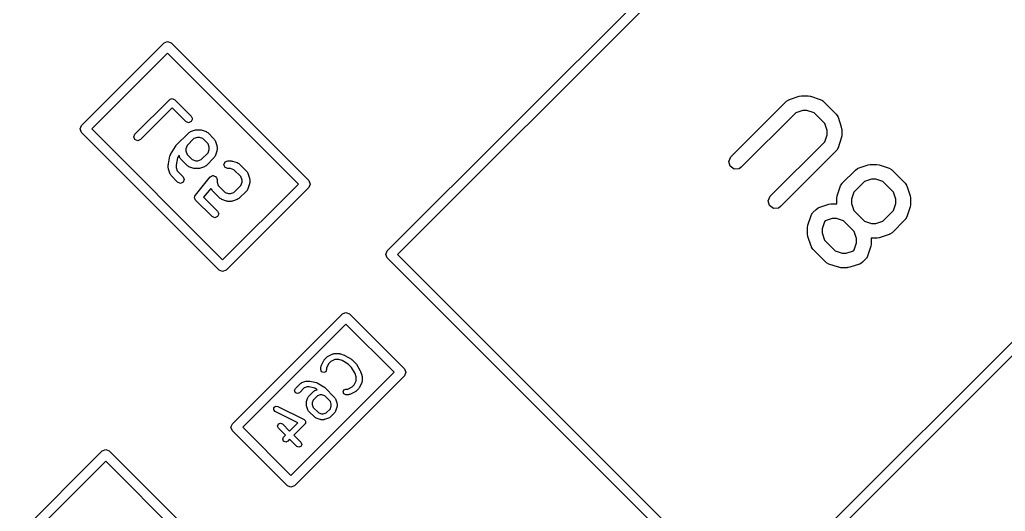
# Model space of a CAD drawing. Extents: x 4.38 to 7.6, y -5.24 to -1.85.
# Drawn here: x 5.8591 to 6.2576, y -3.7985 to -3.5997 of the extents above; entities that cross this region are included whole.
import ezdxf

# ---------------------------------------------------------------- set-up
doc = ezdxf.new("R2010")
doc.units = 0
doc.header["$MEASUREMENT"] = 0
doc.layers.add('BLACK', color=7, linetype='CONTINUOUS')

msp = doc.modelspace()

# ---------------------------------------------------------------- linework, layer by layer
at = {"layer": 'BLACK', "linetype": 'CONTINUOUS'}
for p, q in [((6.00769, -3.69319), (6.19142, -3.50946)), ((6.19363, -3.51282), (6.01186, -3.69459)), ((5.88407, -3.64247), (5.91747, -3.60907)), ((5.91747, -3.60907), (5.91886, -3.60849)), ((5.91886, -3.60849), (5.92026, -3.60907)), ((5.92026, -3.60907), (5.97593, -3.66474)), ((5.91886, -3.61324), (5.88824, -3.64386)), ((5.97176, -3.66614), (5.91886, -3.61324)), ((6.17036, -3.63191), (6.17434, -3.63058)), ((6.17434, -3.63058), (6.17521, -3.63045)), ((6.17521, -3.63045), (6.17527, -3.63043)), ((6.17527, -3.63043), (6.17792, -3.63043)), ((6.17792, -3.63043), (6.17879, -3.63058)), ((6.17879, -3.63058), (6.17886, -3.63058)), ((6.17886, -3.63058), (6.18283, -3.63191)), ((5.90569, -3.64593), (5.91961, -3.63201)), ((5.91961, -3.63201), (5.91998, -3.63186)), ((5.91998, -3.63186), (5.92072, -3.63155)), ((5.92072, -3.63155), (5.92183, -3.63201)), ((5.92183, -3.63201), (5.92846, -3.63864)), ((6.14667, -3.65516), (6.16921, -3.63262)), ((6.16921, -3.63262), (6.17005, -3.63203)), ((6.17005, -3.63203), (6.17022, -3.63202)), ((6.17022, -3.63202), (6.17036, -3.63191)), ((6.18283, -3.63191), (6.18374, -3.6324)), ((6.18374, -3.6324), (6.18383, -3.63255)), ((6.18383, -3.63255), (6.18399, -3.63262)), ((6.18399, -3.63262), (6.18929, -3.63792)), ((5.92072, -3.63535), (5.90791, -3.64816)), ((5.92624, -3.64087), (5.92072, -3.63535)), ((5.92846, -3.63864), (5.92892, -3.63975)), ((6.17289, -3.63729), (6.15085, -3.65933)), ((6.15384, -3.83656), (6.3515, -3.63891)), ((6.17575, -3.63634), (6.17289, -3.63729)), ((6.17744, -3.63634), (6.17575, -3.63634)), ((6.18031, -3.63729), (6.17744, -3.63634)), ((6.18462, -3.64161), (6.18031, -3.63729)), ((6.18929, -3.63792), (6.18988, -3.63876)), ((6.18988, -3.63876), (6.18989, -3.63894)), ((6.18989, -3.63894), (6.19, -3.63908)), ((5.88349, -3.64386), (5.88407, -3.64247)), ((5.92735, -3.64133), (5.92624, -3.64087)), ((5.92846, -3.64087), (5.92735, -3.64133)), ((5.92892, -3.63975), (5.92846, -3.64087)), ((6.35567, -3.6403), (6.15523, -3.84074)), ((6.18558, -3.64447), (6.18462, -3.64161)), ((6.19, -3.63908), (6.19133, -3.64305)), ((5.88407, -3.64526), (5.88349, -3.64386)), ((5.93974, -3.70093), (5.88407, -3.64526)), ((5.88824, -3.64386), (5.94114, -3.69676)), ((5.90523, -3.64705), (5.90569, -3.64593)), ((5.92226, -3.65057), (5.92756, -3.64527)), ((5.92756, -3.64527), (5.9279, -3.64513)), ((5.9279, -3.64513), (5.92818, -3.64489)), ((5.92818, -3.64489), (5.93016, -3.64423)), ((5.93016, -3.64423), (5.93042, -3.64424)), ((5.93042, -3.64424), (5.93066, -3.64415)), ((5.93066, -3.64415), (5.93199, -3.64415)), ((5.93199, -3.64415), (5.93223, -3.64424)), ((5.93223, -3.64424), (5.93249, -3.64423)), ((5.93249, -3.64423), (5.93447, -3.64489)), ((5.93447, -3.64489), (5.93475, -3.64513)), ((5.93475, -3.64513), (5.93509, -3.64527)), ((5.93509, -3.64527), (5.93774, -3.64792)), ((6.18462, -3.64902), (6.18558, -3.64616)), ((6.18558, -3.64616), (6.18558, -3.64447)), ((6.19133, -3.64305), (6.19146, -3.64393)), ((6.19148, -3.64664), (6.19133, -3.64751)), ((6.19146, -3.64393), (6.19148, -3.64399)), ((6.19148, -3.64399), (6.19148, -3.64664)), ((5.90569, -3.64816), (5.90523, -3.64705)), ((5.9068, -3.64862), (5.90569, -3.64816)), ((5.90791, -3.64816), (5.9068, -3.64862)), ((5.92003, -3.65419), (5.92202, -3.65088)), ((5.92202, -3.65088), (5.92218, -3.65076)), ((5.92218, -3.65076), (5.92226, -3.65057)), ((5.92674, -3.65055), (5.92627, -3.65194)), ((5.92952, -3.64776), (5.92674, -3.65055)), ((5.93092, -3.6473), (5.92952, -3.64776)), ((5.93173, -3.6473), (5.93092, -3.6473)), ((5.93313, -3.64776), (5.93173, -3.6473)), ((5.93525, -3.64989), (5.93313, -3.64776)), ((5.93572, -3.65128), (5.93525, -3.64989)), ((5.93774, -3.64792), (5.93788, -3.64826)), ((5.93788, -3.64826), (5.93812, -3.64854)), ((5.93812, -3.64854), (5.93879, -3.65053)), ((5.93879, -3.65053), (5.93877, -3.65078)), ((5.93877, -3.65078), (5.93887, -3.65102)), ((6.16258, -3.67107), (6.18462, -3.64902)), ((6.19133, -3.64757), (6.19, -3.65155)), ((6.19133, -3.64751), (6.19133, -3.64757)), ((5.91918, -3.65801), (5.91984, -3.65469)), ((5.91984, -3.65469), (5.91999, -3.65446)), ((5.91999, -3.65446), (5.92003, -3.65419)), ((5.92353, -3.65449), (5.92287, -3.65558)), ((5.92387, -3.6555), (5.92353, -3.65449)), ((5.92627, -3.65194), (5.92627, -3.65276)), ((5.92627, -3.65276), (5.92674, -3.65415)), ((5.92674, -3.65415), (5.92886, -3.65627)), ((5.93246, -3.65627), (5.93525, -3.65349)), ((5.93525, -3.65349), (5.93572, -3.65209)), ((5.93572, -3.65209), (5.93572, -3.65128)), ((5.93812, -3.65484), (5.93788, -3.65511)), ((5.93879, -3.65285), (5.93812, -3.65484)), ((5.93887, -3.65235), (5.93877, -3.65259)), ((5.93877, -3.65259), (5.93879, -3.65285)), ((5.93887, -3.65102), (5.93887, -3.65235)), ((6.18929, -3.6527), (6.16675, -3.67524)), ((6.18937, -3.65254), (6.18929, -3.6527)), ((6.18952, -3.65245), (6.18937, -3.65254)), ((6.19, -3.65155), (6.18952, -3.65245)), ((5.91915, -3.65831), (5.91921, -3.65816)), ((5.91915, -3.65964), (5.91915, -3.65831)), ((5.91921, -3.65816), (5.91918, -3.65801)), ((5.92287, -3.65558), (5.9223, -3.65847)), ((5.9223, -3.65847), (5.9223, -3.65938)), ((5.92411, -3.65577), (5.92387, -3.6555)), ((5.92425, -3.65611), (5.92411, -3.65577)), ((5.9269, -3.65876), (5.92425, -3.65611)), ((5.92724, -3.65891), (5.9269, -3.65876)), ((5.92886, -3.65627), (5.93026, -3.65674)), ((5.93026, -3.65674), (5.93107, -3.65674)), ((5.93107, -3.65674), (5.93246, -3.65627)), ((5.93443, -3.65876), (5.93409, -3.65891)), ((5.93774, -3.65545), (5.93443, -3.65876)), ((5.93788, -3.65511), (5.93774, -3.65545)), ((5.94168, -3.65831), (5.94214, -3.6572)), ((5.94214, -3.65943), (5.94168, -3.65831)), ((5.94214, -3.6572), (5.94326, -3.65674)), ((5.94326, -3.65674), (5.94458, -3.65674)), ((5.94458, -3.65674), (5.94482, -3.65684)), ((5.94482, -3.65684), (5.94508, -3.65682)), ((5.94508, -3.65682), (5.94707, -3.65748)), ((5.94707, -3.65748), (5.94735, -3.65772)), ((5.94735, -3.65772), (5.94768, -3.65786)), ((5.94768, -3.65786), (5.951, -3.66118)), ((6.14582, -3.65699), (6.14667, -3.65516)), ((6.14634, -3.65894), (6.14582, -3.65699)), ((6.1982, -3.65975), (6.20218, -3.65842)), ((6.20218, -3.65842), (6.20305, -3.65829)), ((6.20305, -3.65829), (6.20311, -3.65827)), ((6.20311, -3.65827), (6.20576, -3.65827)), ((6.20576, -3.65827), (6.20663, -3.65842)), ((6.20663, -3.65842), (6.2067, -3.65842)), ((6.2067, -3.65842), (6.21067, -3.65975)), ((5.91924, -3.65988), (5.91915, -3.65964)), ((5.91923, -3.66014), (5.91924, -3.65988)), ((5.91989, -3.66213), (5.91923, -3.66014)), ((5.92013, -3.6624), (5.91989, -3.66213)), ((5.92027, -3.66274), (5.92013, -3.6624)), ((5.92292, -3.66539), (5.92027, -3.66274)), ((5.9223, -3.65938), (5.92276, -3.66078)), ((5.92276, -3.66078), (5.92515, -3.66317)), ((5.92751, -3.65915), (5.92724, -3.65891)), ((5.9295, -3.65981), (5.92751, -3.65915)), ((5.92976, -3.65979), (5.9295, -3.65981)), ((5.93, -3.65989), (5.92976, -3.65979)), ((5.93133, -3.65989), (5.93, -3.65989)), ((5.93157, -3.65979), (5.93133, -3.65989)), ((5.93182, -3.65981), (5.93157, -3.65979)), ((5.93381, -3.65915), (5.93182, -3.65981)), ((5.93409, -3.65891), (5.93381, -3.65915)), ((5.93667, -3.66296), (5.93713, -3.66271)), ((5.93713, -3.66271), (5.93721, -3.66274)), ((5.93721, -3.66274), (5.93729, -3.6627)), ((5.93729, -3.6627), (5.93778, -3.66291)), ((5.94326, -3.65989), (5.94214, -3.65943)), ((5.94433, -3.65989), (5.94326, -3.65989)), ((5.94572, -3.66035), (5.94433, -3.65989)), ((5.94851, -3.66314), (5.94572, -3.66035)), ((5.951, -3.66118), (5.95114, -3.66152)), ((5.95114, -3.66152), (5.95138, -3.66179)), ((5.95138, -3.66179), (5.95204, -3.66378)), ((6.14799, -3.6601), (6.14634, -3.65894)), ((6.15001, -3.65992), (6.14799, -3.6601)), ((6.15085, -3.65933), (6.15001, -3.65992)), ((6.19174, -3.66576), (6.19705, -3.66046)), ((6.19705, -3.66046), (6.19789, -3.65987)), ((6.19789, -3.65987), (6.19806, -3.65986)), ((6.19806, -3.65986), (6.1982, -3.65975)), ((6.21067, -3.65975), (6.21157, -3.66023)), ((6.21157, -3.66023), (6.21167, -3.66039)), ((6.21167, -3.66039), (6.21183, -3.66046)), ((6.21183, -3.66046), (6.21713, -3.66576)), ((5.92403, -3.66585), (5.92292, -3.66539)), ((5.92515, -3.66539), (5.92403, -3.66585)), ((5.92515, -3.66317), (5.92561, -3.66428)), ((5.92561, -3.66428), (5.92515, -3.66539)), ((5.93011, -3.67057), (5.93607, -3.66328)), ((5.93607, -3.66328), (5.93615, -3.66324)), ((5.93615, -3.66324), (5.93618, -3.66317)), ((5.93618, -3.66317), (5.93667, -3.66296)), ((5.93778, -3.66291), (5.93829, -3.66306)), ((5.93829, -3.66306), (5.93833, -3.66313)), ((5.93833, -3.66313), (5.9384, -3.66317)), ((5.9384, -3.66317), (5.93861, -3.66366)), ((5.93861, -3.66366), (5.93886, -3.66412)), ((5.93886, -3.66412), (5.93883, -3.6642)), ((5.93883, -3.6642), (5.93887, -3.66428)), ((5.93887, -3.66428), (5.93887, -3.66535)), ((5.93887, -3.66535), (5.93933, -3.66674)), ((5.93933, -3.66674), (5.94212, -3.66953)), ((5.94114, -3.69676), (5.97176, -3.66614)), ((5.94572, -3.66953), (5.94851, -3.66674)), ((5.94897, -3.66454), (5.94851, -3.66314)), ((5.94851, -3.66674), (5.94897, -3.66535)), ((5.94897, -3.66535), (5.94897, -3.66454)), ((5.95204, -3.6661), (5.95138, -3.66809)), ((5.95204, -3.66378), (5.95202, -3.66404)), ((5.95202, -3.66404), (5.95212, -3.66428)), ((5.95212, -3.66561), (5.95202, -3.66584)), ((5.95202, -3.66584), (5.95204, -3.6661)), ((5.95212, -3.66428), (5.95212, -3.66561)), ((5.97593, -3.66474), (5.97651, -3.66614)), ((5.97651, -3.66614), (5.97593, -3.66753)), ((6.19103, -3.66692), (6.19152, -3.66601)), ((6.19152, -3.66601), (6.19167, -3.66592)), ((6.19167, -3.66592), (6.19174, -3.66576)), ((6.20073, -3.66513), (6.19641, -3.66945)), ((6.20359, -3.66417), (6.20073, -3.66513)), ((6.20528, -3.66417), (6.20359, -3.66417)), ((6.20814, -3.66513), (6.20528, -3.66417)), ((6.21246, -3.66945), (6.20814, -3.66513)), ((6.21713, -3.66576), (6.21772, -3.6666)), ((6.21772, -3.6666), (6.21773, -3.66678)), ((6.21773, -3.66678), (6.21784, -3.66692)), ((5.92995, -3.67108), (5.93011, -3.67057)), ((5.93639, -3.66787), (5.93345, -3.67146)), ((5.93646, -3.66809), (5.93639, -3.66787)), ((5.9367, -3.66837), (5.93646, -3.66809)), ((5.93684, -3.66871), (5.9367, -3.66837)), ((5.94015, -3.67202), (5.93684, -3.66871)), ((5.94212, -3.66953), (5.94351, -3.67)), ((5.97593, -3.66753), (5.94253, -3.70093)), ((5.94351, -3.67), (5.94433, -3.67)), ((5.94433, -3.67), (5.94572, -3.66953)), ((5.951, -3.66871), (5.94768, -3.67202)), ((5.95114, -3.66837), (5.951, -3.66871)), ((5.95138, -3.66809), (5.95114, -3.66837)), ((5.97593, -3.66753), (5.97593, -3.66753)), ((6.1897, -3.67089), (6.19103, -3.66692)), ((6.19641, -3.66945), (6.19546, -3.67231)), ((6.21341, -3.67231), (6.21246, -3.66945)), ((6.21784, -3.66692), (6.21917, -3.67089)), ((5.92975, -3.67157), (5.92995, -3.67108)), ((5.92978, -3.67165), (5.92975, -3.67157)), ((5.92976, -3.67173), (5.92978, -3.67165)), ((5.93001, -3.67219), (5.92976, -3.67173)), ((5.93021, -3.67268), (5.93001, -3.67219)), ((5.93684, -3.67931), (5.93021, -3.67268)), ((5.93345, -3.67146), (5.93907, -3.67709)), ((5.94049, -3.67216), (5.94015, -3.67202)), ((5.94077, -3.6724), (5.94049, -3.67216)), ((5.94276, -3.67306), (5.94077, -3.6724)), ((5.94302, -3.67305), (5.94276, -3.67306)), ((5.94326, -3.67315), (5.94302, -3.67305)), ((5.94458, -3.67315), (5.94326, -3.67315)), ((5.94482, -3.67305), (5.94458, -3.67315)), ((5.94508, -3.67306), (5.94482, -3.67305)), ((5.94707, -3.6724), (5.94508, -3.67306)), ((5.94735, -3.67216), (5.94707, -3.6724)), ((5.94768, -3.67202), (5.94735, -3.67216)), ((6.16173, -3.6729), (6.16258, -3.67107)), ((6.16225, -3.67485), (6.16173, -3.6729)), ((6.18229, -3.67565), (6.18627, -3.67433)), ((6.18627, -3.67433), (6.18714, -3.6742)), ((6.18714, -3.6742), (6.1872, -3.67418)), ((6.1872, -3.67418), (6.18955, -3.67418)), ((6.18955, -3.67183), (6.18971, -3.67096)), ((6.18955, -3.67418), (6.18955, -3.67183)), ((6.18971, -3.67096), (6.1897, -3.67089)), ((6.19546, -3.67231), (6.19546, -3.674)), ((6.19546, -3.674), (6.19641, -3.67686)), ((6.21246, -3.67686), (6.21341, -3.674)), ((6.21341, -3.674), (6.21341, -3.67231)), ((6.21917, -3.67089), (6.2193, -3.67177)), ((6.21932, -3.67448), (6.21917, -3.67535)), ((6.2193, -3.67177), (6.21932, -3.67183)), ((6.21932, -3.67183), (6.21932, -3.67448)), ((5.93907, -3.67709), (5.93953, -3.6782)), ((5.93953, -3.6782), (5.93907, -3.67931)), ((6.1639, -3.67601), (6.16225, -3.67485)), ((6.16591, -3.67583), (6.1639, -3.67601)), ((6.16675, -3.67524), (6.16591, -3.67583)), ((6.1791, -3.67885), (6.17959, -3.67795)), ((6.17959, -3.67795), (6.17974, -3.67785)), ((6.17974, -3.67785), (6.17981, -3.67769)), ((6.17981, -3.67769), (6.18114, -3.67637)), ((6.18114, -3.67637), (6.18198, -3.67578)), ((6.18198, -3.67578), (6.18215, -3.67576)), ((6.18215, -3.67576), (6.18229, -3.67565)), ((6.19641, -3.67686), (6.20073, -3.68118)), ((6.20814, -3.68118), (6.21246, -3.67686)), ((6.21917, -3.67541), (6.21784, -3.67939)), ((6.21917, -3.67535), (6.21917, -3.67541)), ((5.93795, -3.67977), (5.93684, -3.67931)), ((5.93907, -3.67931), (5.93795, -3.67977)), ((6.17777, -3.68282), (6.1791, -3.67885)), ((6.18448, -3.68138), (6.18353, -3.68424)), ((6.18482, -3.68104), (6.18448, -3.68138)), ((6.18768, -3.68008), (6.18482, -3.68104)), ((6.18938, -3.68008), (6.18768, -3.68008)), ((6.19224, -3.68104), (6.18938, -3.68008)), ((6.19655, -3.68535), (6.19224, -3.68104)), ((6.20073, -3.68118), (6.20359, -3.68213)), ((6.20359, -3.68213), (6.20528, -3.68213)), ((6.20528, -3.68213), (6.20814, -3.68118)), ((6.21713, -3.68054), (6.21183, -3.68585)), ((6.2172, -3.68038), (6.21713, -3.68054)), ((6.21735, -3.68029), (6.2172, -3.68038)), ((6.21784, -3.67939), (6.21735, -3.68029)), ((6.17762, -3.68376), (6.17778, -3.68289)), ((6.17762, -3.68641), (6.17762, -3.68376)), ((6.17764, -3.68647), (6.17762, -3.68641)), ((6.17777, -3.68734), (6.17764, -3.68647)), ((6.17778, -3.68289), (6.17777, -3.68282)), ((6.18353, -3.68424), (6.18353, -3.68593)), ((6.18353, -3.68593), (6.18448, -3.68879)), ((6.19751, -3.68821), (6.19655, -3.68535)), ((6.21067, -3.68656), (6.2067, -3.68789)), ((6.21081, -3.68645), (6.21067, -3.68656)), ((6.21099, -3.68643), (6.21081, -3.68645)), ((6.21183, -3.68585), (6.21099, -3.68643)), ((6.1791, -3.69132), (6.17777, -3.68734)), ((6.18448, -3.68879), (6.1888, -3.69311)), ((6.19655, -3.69277), (6.19751, -3.68991)), ((6.19751, -3.68991), (6.19751, -3.68821)), ((6.20341, -3.69039), (6.20326, -3.69126)), ((6.20576, -3.68804), (6.20341, -3.68804)), ((6.20341, -3.68804), (6.20341, -3.69039)), ((6.20582, -3.68801), (6.20576, -3.68804)), ((6.2067, -3.68789), (6.20582, -3.68801)), ((6.00711, -3.69459), (6.00769, -3.69319)), ((6.00769, -3.69598), (6.00711, -3.69459)), ((6.01186, -3.69459), (6.15384, -3.83656)), ((6.17921, -3.69146), (6.1791, -3.69132)), ((6.17922, -3.69163), (6.17921, -3.69146)), ((6.17981, -3.69247), (6.17922, -3.69163)), ((6.18512, -3.69778), (6.17981, -3.69247)), ((6.1888, -3.69311), (6.19166, -3.69406)), ((6.19166, -3.69406), (6.19335, -3.69406)), ((6.19335, -3.69406), (6.19621, -3.69311)), ((6.19621, -3.69311), (6.19655, -3.69277)), ((6.20326, -3.69132), (6.20194, -3.6953)), ((6.20326, -3.69126), (6.20326, -3.69132)), ((6.15245, -3.84074), (6.00769, -3.69598)), ((6.18527, -3.69785), (6.18512, -3.69778)), ((6.18537, -3.698), (6.18527, -3.69785)), ((6.18627, -3.69849), (6.18537, -3.698)), ((6.19025, -3.69982), (6.18627, -3.69849)), ((6.19874, -3.69849), (6.19477, -3.69982)), ((6.19888, -3.69838), (6.19874, -3.69849)), ((6.19906, -3.69837), (6.19888, -3.69838)), ((6.1999, -3.69778), (6.19906, -3.69837)), ((6.20122, -3.69645), (6.1999, -3.69778)), ((6.2013, -3.69629), (6.20122, -3.69645)), ((6.20145, -3.6962), (6.2013, -3.69629)), ((6.20194, -3.6953), (6.20145, -3.6962)), ((5.94114, -3.70151), (5.93974, -3.70093)), ((5.94253, -3.70093), (5.94114, -3.70151)), ((5.94253, -3.70093), (5.94253, -3.70093)), ((6.19031, -3.69981), (6.19025, -3.69982)), ((6.19118, -3.69997), (6.19031, -3.69981)), ((6.19383, -3.69997), (6.19118, -3.69997)), ((6.19389, -3.69995), (6.19383, -3.69997)), ((6.19477, -3.69982), (6.19389, -3.69995)), ((5.94509, -3.76315), (5.98963, -3.71861)), ((5.98963, -3.71861), (5.98993, -3.71849)), ((5.98993, -3.71849), (5.99102, -3.71804)), ((5.99102, -3.71804), (5.99241, -3.71861)), ((5.99241, -3.71861), (6.01469, -3.74088)), ((5.99102, -3.72279), (5.94926, -3.76455)), ((6.01051, -3.74228), (5.99102, -3.72279)), ((5.98095, -3.73963), (5.98201, -3.73751)), ((5.98201, -3.73751), (5.98216, -3.73738)), ((5.98216, -3.73738), (5.98223, -3.7372)), ((5.98223, -3.7372), (5.98329, -3.73614)), ((5.98329, -3.73614), (5.98347, -3.73606)), ((5.98347, -3.73606), (5.9836, -3.73592)), ((5.9836, -3.73592), (5.98572, -3.73486)), ((5.98483, -3.73794), (5.98404, -3.73873)), ((5.98653, -3.73709), (5.98483, -3.73794)), ((5.98572, -3.73486), (5.986, -3.73484)), ((5.986, -3.73484), (5.98625, -3.73473)), ((5.98625, -3.73473), (5.98837, -3.73473)), ((5.98818, -3.73709), (5.98653, -3.73709)), ((5.98947, -3.73752), (5.98818, -3.73709)), ((5.98837, -3.73473), (5.98855, -3.73481)), ((5.98855, -3.73481), (5.98874, -3.73479)), ((5.98874, -3.73479), (5.99034, -3.73532)), ((5.99188, -3.73897), (5.98947, -3.73752)), ((5.99034, -3.73532), (5.99044, -3.73541)), ((5.99044, -3.73541), (5.99057, -3.73543)), ((5.99057, -3.73543), (5.99322, -3.73702)), ((5.99322, -3.73702), (5.99331, -3.73714)), ((5.99331, -3.73714), (5.99345, -3.7372)), ((5.99345, -3.7372), (5.99504, -3.73879)), ((5.96875, -3.78403), (6.01051, -3.74228)), ((5.98083, -3.74015), (5.98093, -3.7399)), ((5.98083, -3.74122), (5.98083, -3.74015)), ((5.98117, -3.74205), (5.98083, -3.74122)), ((5.98093, -3.7399), (5.98095, -3.73963)), ((5.98201, -3.7424), (5.98117, -3.74205)), ((5.98284, -3.74205), (5.98201, -3.7424)), ((5.98319, -3.74122), (5.98284, -3.74205)), ((5.98404, -3.73873), (5.98319, -3.74043)), ((5.98319, -3.74043), (5.98319, -3.74122)), ((5.99327, -3.74036), (5.99188, -3.73897)), ((5.99472, -3.74277), (5.99327, -3.74036)), ((5.99504, -3.73879), (5.9951, -3.73893)), ((5.9951, -3.73893), (5.99522, -3.73902)), ((5.99522, -3.73902), (5.99681, -3.74167)), ((5.99681, -3.74167), (5.99683, -3.7418)), ((5.99683, -3.7418), (5.99692, -3.7419)), ((5.99692, -3.7419), (5.99745, -3.74349)), ((6.01469, -3.74088), (6.01485, -3.74128)), ((6.01526, -3.74228), (6.01469, -3.74367)), ((6.01485, -3.74128), (6.01526, -3.74228)), ((6.01469, -3.74367), (5.97014, -3.78821)), ((5.97294, -3.74664), (5.97315, -3.74646)), ((5.97315, -3.74646), (5.97474, -3.74593)), ((5.97474, -3.74593), (5.97494, -3.74594)), ((5.97494, -3.74594), (5.97511, -3.74587)), ((5.97511, -3.74587), (5.97618, -3.74587)), ((5.97618, -3.74587), (5.97629, -3.74591)), ((5.97629, -3.74591), (5.97641, -3.74589)), ((5.97641, -3.74589), (5.97906, -3.74642)), ((5.97906, -3.74642), (5.97923, -3.74654)), ((5.97923, -3.74654), (5.97943, -3.74657)), ((5.97943, -3.74657), (5.98209, -3.74816)), ((5.99429, -3.74741), (5.99514, -3.74571)), ((5.99514, -3.74406), (5.99472, -3.74277)), ((5.99514, -3.74571), (5.99514, -3.74406)), ((5.99738, -3.74652), (5.99632, -3.74864)), ((5.9974, -3.74624), (5.99738, -3.74652)), ((5.99751, -3.74599), (5.9974, -3.74624)), ((5.99745, -3.74349), (5.99743, -3.74369)), ((5.99743, -3.74369), (5.99751, -3.74387)), ((5.99751, -3.74387), (5.99751, -3.74599)), ((5.97022, -3.7497), (5.97057, -3.74886)), ((5.97057, -3.75053), (5.97022, -3.7497)), ((5.97057, -3.74886), (5.97269, -3.74674)), ((5.9714, -3.75088), (5.97057, -3.75053)), ((5.97224, -3.75053), (5.9714, -3.75088)), ((5.97416, -3.74861), (5.97224, -3.75053)), ((5.97269, -3.74674), (5.97294, -3.74664)), ((5.97531, -3.74823), (5.97416, -3.74861)), ((5.97606, -3.74823), (5.97531, -3.74823)), ((5.97587, -3.75205), (5.97799, -3.74992)), ((5.97839, -3.7487), (5.97606, -3.74823)), ((5.97799, -3.74992), (5.97825, -3.74982)), ((5.97825, -3.74982), (5.97845, -3.74964)), ((5.97943, -3.74932), (5.97839, -3.7487)), ((5.97845, -3.74964), (5.97943, -3.74932)), ((5.98209, -3.74816), (5.98217, -3.74828)), ((5.98217, -3.74828), (5.98231, -3.74833)), ((5.98231, -3.74833), (5.98656, -3.75258)), ((5.98984, -3.75023), (5.99019, -3.74939)), ((5.99019, -3.75106), (5.98984, -3.75023)), ((5.99019, -3.74939), (5.99102, -3.74905)), ((5.99102, -3.74905), (5.9918, -3.74905)), ((5.9918, -3.74905), (5.9935, -3.7482)), ((5.99473, -3.75023), (5.99261, -3.75129)), ((5.9935, -3.7482), (5.99429, -3.74741)), ((5.99486, -3.75008), (5.99473, -3.75023)), ((5.99504, -3.75), (5.99486, -3.75008)), ((5.9961, -3.74894), (5.99504, -3.75)), ((5.99617, -3.74876), (5.9961, -3.74894)), ((5.99632, -3.74864), (5.99617, -3.74876)), ((5.97499, -3.75447), (5.97507, -3.75429)), ((5.97499, -3.75553), (5.97499, -3.75447)), ((5.97505, -3.7541), (5.97558, -3.75251)), ((5.97507, -3.75429), (5.97505, -3.7541)), ((5.97558, -3.75251), (5.97577, -3.7523)), ((5.97577, -3.7523), (5.97587, -3.75205)), ((5.97774, -3.75352), (5.97736, -3.75466)), ((5.97946, -3.75179), (5.97774, -3.75352)), ((5.98061, -3.75141), (5.97946, -3.75179)), ((5.98129, -3.75141), (5.98061, -3.75141)), ((5.98243, -3.75179), (5.98129, -3.75141)), ((5.98469, -3.75405), (5.98243, -3.75179)), ((5.98507, -3.75519), (5.98469, -3.75405)), ((5.98656, -3.75258), (5.98666, -3.75283)), ((5.98666, -3.75283), (5.98684, -3.75304)), ((5.98684, -3.75304), (5.98737, -3.75463)), ((5.99102, -3.75141), (5.99019, -3.75106)), ((5.99208, -3.75141), (5.99102, -3.75141)), ((5.99234, -3.75131), (5.99208, -3.75141)), ((5.99261, -3.75129), (5.99234, -3.75131)), ((5.9618, -3.7575), (5.96186, -3.75659)), ((5.96239, -3.75818), (5.9618, -3.7575)), ((5.96186, -3.75659), (5.96255, -3.756)), ((5.97153, -3.76275), (5.96239, -3.75818)), ((5.96255, -3.756), (5.96345, -3.75607)), ((5.96345, -3.75607), (5.97405, -3.76137)), ((5.97507, -3.75571), (5.97499, -3.75553)), ((5.97505, -3.75591), (5.97507, -3.75571)), ((5.97558, -3.7575), (5.97505, -3.75591)), ((5.97577, -3.7577), (5.97558, -3.7575)), ((5.97587, -3.75796), (5.97577, -3.7577)), ((5.97852, -3.76061), (5.97587, -3.75796)), ((5.97736, -3.75466), (5.97736, -3.75534)), ((5.97736, -3.75534), (5.97774, -3.75649)), ((5.97774, -3.75649), (5.97999, -3.75874)), ((5.98296, -3.75874), (5.98469, -3.75702)), ((5.98656, -3.75849), (5.98443, -3.76061)), ((5.98469, -3.75702), (5.98507, -3.75587)), ((5.98507, -3.75587), (5.98507, -3.75519)), ((5.98666, -3.75823), (5.98656, -3.75849)), ((5.98684, -3.75803), (5.98666, -3.75823)), ((5.98737, -3.75644), (5.98684, -3.75803)), ((5.98737, -3.75463), (5.98736, -3.75482)), ((5.98736, -3.75482), (5.98743, -3.755)), ((5.98743, -3.75606), (5.98736, -3.75624)), ((5.98736, -3.75624), (5.98737, -3.75644)), ((5.98743, -3.755), (5.98743, -3.75606)), ((5.97405, -3.76137), (5.97418, -3.76152)), ((5.97418, -3.76152), (5.97436, -3.76159)), ((5.97436, -3.76159), (5.97446, -3.76184)), ((5.97446, -3.76184), (5.97464, -3.76205)), ((5.9747, -3.76243), (5.9746, -3.76268)), ((5.97464, -3.76205), (5.97463, -3.76225)), ((5.97463, -3.76225), (5.9747, -3.76243)), ((5.97878, -3.76071), (5.97852, -3.76061)), ((5.97898, -3.7609), (5.97878, -3.76071)), ((5.98057, -3.76143), (5.97898, -3.7609)), ((5.97999, -3.75874), (5.98114, -3.75912)), ((5.98077, -3.76141), (5.98057, -3.76143)), ((5.98095, -3.76149), (5.98077, -3.76141)), ((5.98201, -3.76149), (5.98095, -3.76149)), ((5.98114, -3.75912), (5.98182, -3.75912)), ((5.98182, -3.75912), (5.98296, -3.75874)), ((5.98219, -3.76141), (5.98201, -3.76149)), ((5.98238, -3.76143), (5.98219, -3.76141)), ((5.98397, -3.7609), (5.98238, -3.76143)), ((5.98418, -3.76071), (5.98397, -3.7609)), ((5.98443, -3.76061), (5.98418, -3.76071)), ((5.94451, -3.76455), (5.94509, -3.76315)), ((5.94509, -3.76594), (5.94451, -3.76455)), ((5.96736, -3.78821), (5.94509, -3.76594)), ((5.94926, -3.76455), (5.96875, -3.78403)), ((5.96333, -3.76402), (5.96367, -3.76318)), ((5.96367, -3.76485), (5.96333, -3.76402)), ((5.96367, -3.76318), (5.96451, -3.76284)), ((5.96655, -3.76773), (5.96367, -3.76485)), ((5.96451, -3.76284), (5.96534, -3.76318)), ((5.96534, -3.76318), (5.96822, -3.76606)), ((5.96822, -3.76606), (5.97153, -3.76275)), ((5.97436, -3.76326), (5.96989, -3.76773)), ((5.97443, -3.76308), (5.97436, -3.76326)), ((5.97458, -3.76295), (5.97443, -3.76308)), ((5.9746, -3.76268), (5.97458, -3.76295)), ((5.96545, -3.76932), (5.9658, -3.76848)), ((5.9658, -3.77015), (5.96545, -3.76932)), ((5.9658, -3.76848), (5.96655, -3.76773)), ((5.96663, -3.7705), (5.9658, -3.77015)), ((5.96747, -3.77015), (5.96663, -3.7705)), ((5.96822, -3.7694), (5.96747, -3.77015)), ((5.9711, -3.77228), (5.96822, -3.7694)), ((5.96989, -3.76773), (5.97277, -3.77061)), ((5.85907, -3.80747), (5.89247, -3.77407)), ((5.89247, -3.77407), (5.89386, -3.77349)), ((5.89386, -3.77349), (5.89526, -3.77407)), ((5.89526, -3.77407), (5.95093, -3.82974)), ((5.97193, -3.77262), (5.9711, -3.77228)), ((5.97277, -3.77228), (5.97193, -3.77262)), ((5.97277, -3.77061), (5.97311, -3.77144)), ((5.97311, -3.77144), (5.97277, -3.77228)), ((5.89386, -3.77824), (5.86324, -3.80886)), ((5.94676, -3.83114), (5.89386, -3.77824)), ((5.96757, -3.7883), (5.96736, -3.78821)), ((5.96875, -3.78879), (5.96757, -3.7883)), ((5.97014, -3.78821), (5.96875, -3.78879))]:
    msp.add_line(p, q, dxfattribs=at)

doc.saveas('drawing.dxf')
